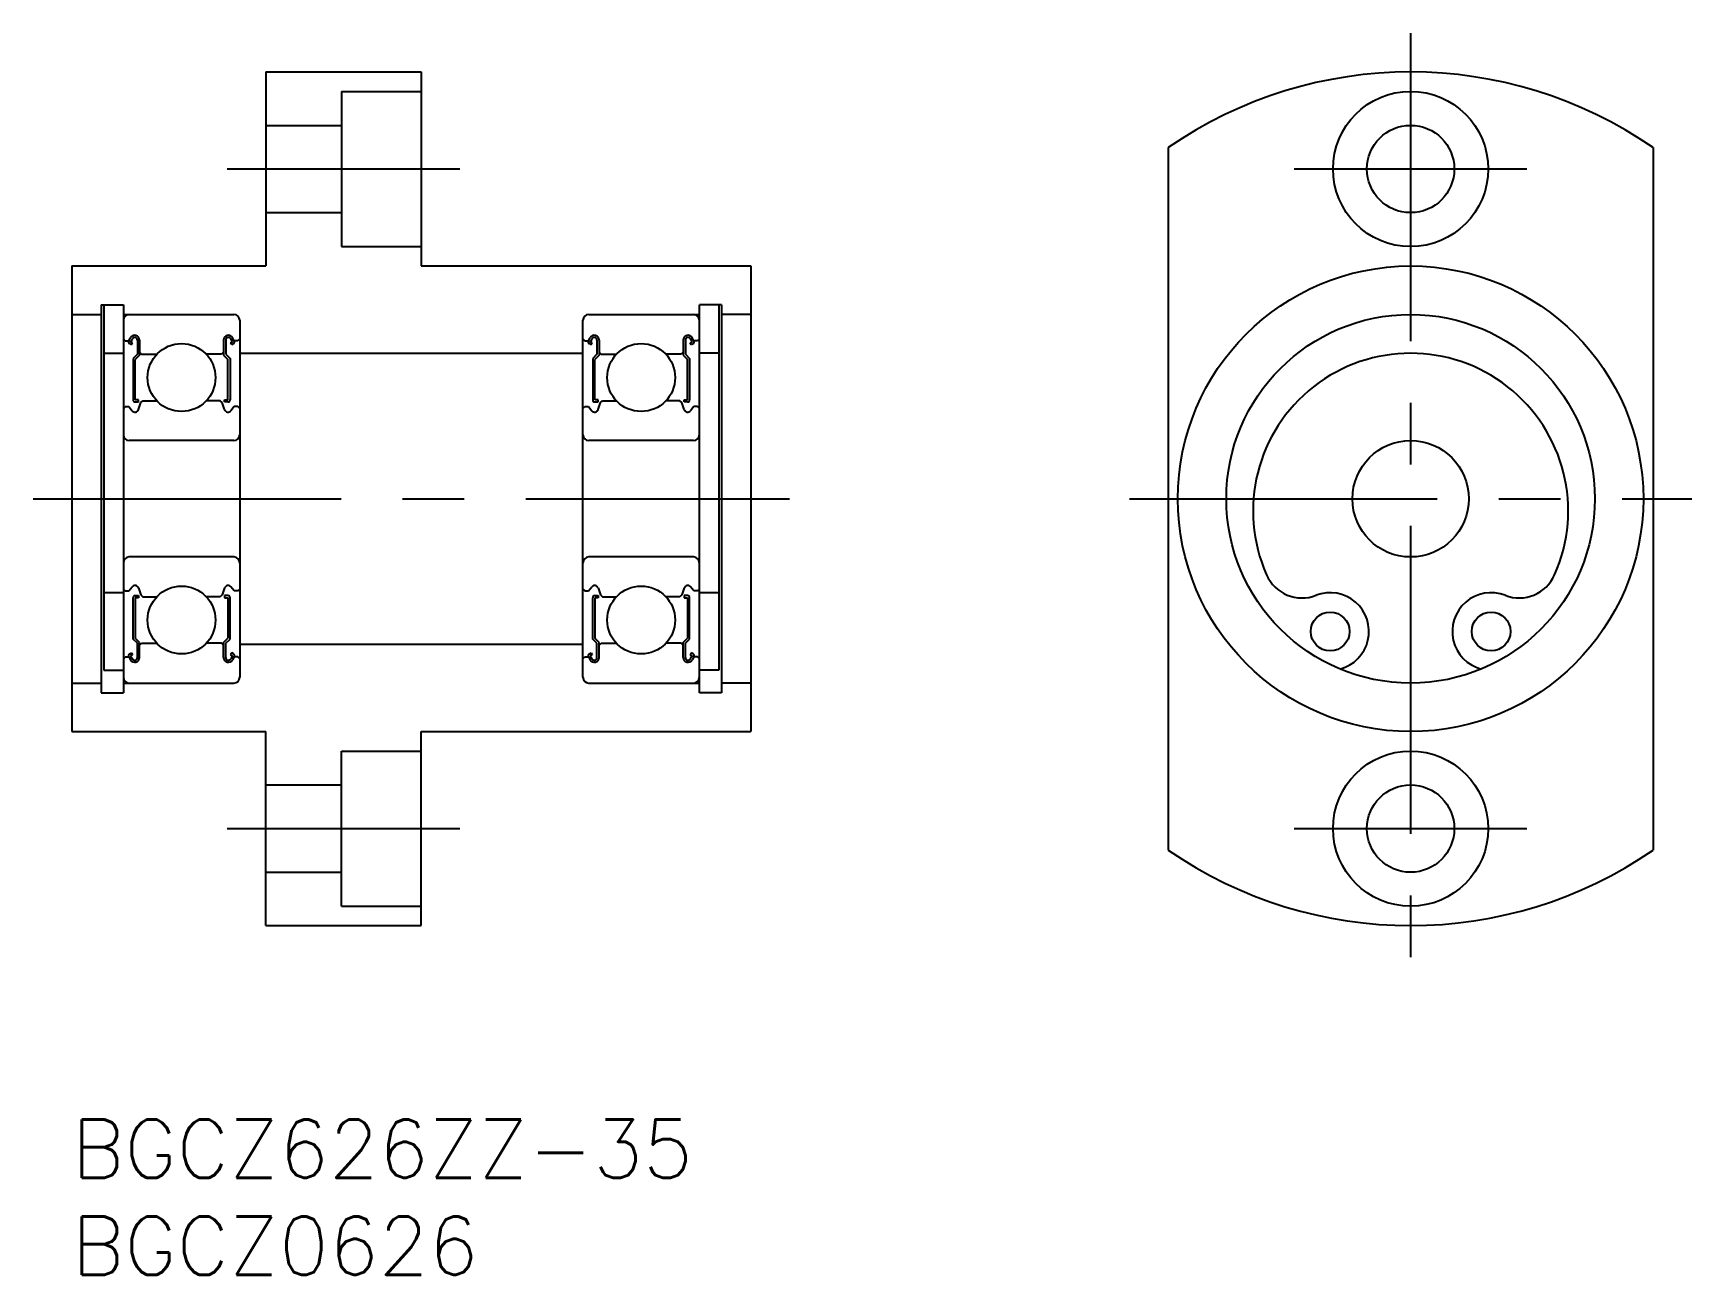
# Model space of a CAD drawing. Extents: x -2 to 83.5, y -8 to 56.
import ezdxf

# ---------------------------------------------------------------- set-up
doc = ezdxf.new("R2010")
doc.units = 0
doc.header["$LTSCALE"] = 0.5
doc.linetypes.add('CENTER', pattern=[50.8, 31.75, -6.35, 6.35, -6.35])
for name, color, linetype in [('MSM_CENTER', 1, 'CENTER'), ('MSM_CONTINUOUS', 7, 'CONTINUOUS'), ('MSM_PART_NUMBER', 7, 'CONTINUOUS')]:
    doc.layers.add(name, color=color, linetype=linetype)
doc.styles.get("Standard").update_dxf_attribs({"font": 'txt.shx', "height": 3, "bigfont": 'bigfont.shx'})

# ---------------------------------------------------------------- blocks, each defined once
blk = doc.blocks.new('*U6')
at = {"layer": 'MSM_PART_NUMBER'}
blk.add_text('BGCZ626ZZ-35', height=3, dxfattribs=at).set_placement((0, -3))
blk = doc.blocks.new('*U7')
at = {"layer": 'MSM_PART_NUMBER'}
blk.add_text('BGCZ0626', height=3, dxfattribs=at).set_placement((0, -8))

msp = doc.modelspace()

# ---------------------------------------------------------------- linework, layer by layer
at = {"layer": 'MSM_CENTER'}
for p, q in [((69.025, 56), (69.025, 8)), ((8, 49), (20, 49)), ((63.025, 49), (75.025, 49)), ((-2, 32), (37, 32)), ((54.525, 32), (83.525, 32)), ((8, 15), (20, 15)), ((63.025, 15), (75.025, 15))]:
    msp.add_line(p, q, dxfattribs=at)
at = {"layer": 'MSM_CONTINUOUS'}
for p, q in [((10, 54), (10, 44)), ((10, 54), (18, 54)), ((12, 54), (12, 54)), ((18, 54), (18, 44)), ((13.9, 53), (13.9, 45)), ((13.9, 53), (18, 53)), ((10, 51.25), (13.9, 51.25)), ((56.525, 50.104), (56.525, 13.896)), ((81.525, 50.104), (81.525, 13.896)), ((10, 46.75), (13.9, 46.75)), ((13.9, 45), (18, 45)), ((0, 44), (0, 20)), ((0, 44), (10, 44)), ((18, 44), (35, 44)), ((35, 44), (35, 20)), ((1.5, 42, 0.5), (2.65, 42, 0.5)), ((1.5, 42), (1.5, 22)), ((1.65, 42), (1.65, 23.161)), ((2.65, 42), (2.65, 22)), ((32.35, 22), (32.35, 42)), ((33.5, 42, 0.5), (32.35, 42, 0.5)), ((33.35, 42), (33.35, 23.161)), ((33.5, 42), (33.5, 22)), ((0, 41.5, 0.5), (1.5, 41.5, 0.5)), ((2.65, 41.5), (8.35, 41.5)), ((8.65, 41.2), (8.65, 22.8)), ((26.35, 22.8), (26.35, 41.2)), ((26.65, 41.5), (32.35, 41.5)), ((35, 41.5, 0.5), (33.5, 41.5, 0.5)), ((2.65, 40.25), (2.75, 40.15)), ((2.928, 40.15), (3.018, 40.303)), ((3.024, 40.094), (3.115, 40.248)), ((8.276, 40.094), (8.185, 40.248)), ((8.372, 40.15), (8.282, 40.303)), ((8.65, 40.25), (8.55, 40.15)), ((26.35, 40.25), (26.45, 40.15)), ((26.628, 40.15), (26.718, 40.303)), ((26.724, 40.094), (26.815, 40.248)), ((31.976, 40.094), (31.885, 40.248)), ((32.072, 40.15), (31.982, 40.303)), ((32.35, 40.25), (32.25, 40.15)), ((1.65, 39.5, 0.5), (2.65, 39.5, 0.5)), ((2.75, 40.15), (2.928, 40.15)), ((2.968, 39.998), (3.065, 39.943)), ((3.12, 40.039), (3.024, 40.094)), ((3.065, 39.943), (3.12, 40.039)), ((3.372, 39.45), (3.15, 39.228)), ((3.483, 39.404), (3.261, 39.182)), ((3.372, 40.179), (3.372, 39.45)), ((3.483, 40.179), (3.483, 39.404)), ((3.483, 39.55), (3.583, 39.45)), ((3.583, 39.45), (4.376, 39.45)), ((7.717, 39.45), (6.924, 39.45)), ((7.817, 39.55), (7.717, 39.45)), ((7.817, 40.179), (7.817, 39.404)), ((7.817, 39.404), (8.039, 39.182)), ((7.928, 40.179), (7.928, 39.45)), ((7.928, 39.45), (8.15, 39.228)), ((8.18, 40.039), (8.276, 40.094)), ((8.235, 39.943), (8.18, 40.039)), ((8.332, 39.998), (8.235, 39.943)), ((8.55, 40.15), (8.372, 40.15)), ((8.65, 39.5), (26.35, 39.5)), ((26.45, 40.15), (26.628, 40.15)), ((26.668, 39.998), (26.765, 39.943)), ((26.82, 40.039), (26.724, 40.094)), ((26.765, 39.943), (26.82, 40.039)), ((27.072, 39.45), (26.85, 39.228)), ((27.183, 39.404), (26.961, 39.182)), ((27.072, 40.179), (27.072, 39.45)), ((27.183, 40.179), (27.183, 39.404)), ((27.183, 39.55), (27.283, 39.45)), ((27.283, 39.45), (28.076, 39.45)), ((31.417, 39.45), (30.624, 39.45)), ((31.517, 39.55), (31.417, 39.45)), ((31.517, 40.179), (31.517, 39.404)), ((31.517, 39.404), (31.739, 39.182)), ((31.628, 40.179), (31.628, 39.45)), ((31.628, 39.45), (31.85, 39.228)), ((31.88, 40.039), (31.976, 40.094)), ((31.935, 39.943), (31.88, 40.039)), ((32.032, 39.998), (31.935, 39.943)), ((32.25, 40.15), (32.072, 40.15)), ((33.35, 39.5, 0.5), (32.35, 39.5, 0.5)), ((3.15, 39.228), (3.15, 37.101)), ((3.261, 37.101), (3.261, 39.182)), ((8.039, 37.101), (8.039, 39.182)), ((8.15, 39.228), (8.15, 37.101)), ((26.85, 39.228), (26.85, 37.101)), ((26.961, 37.101), (26.961, 39.182)), ((31.739, 37.101), (31.739, 39.182)), ((31.85, 39.228), (31.85, 37.101)), ((3.428, 37.101), (3.261, 37.101)), ((3.261, 36.99), (3.428, 36.99)), ((3.428, 36.99), (3.428, 37.101)), ((3.428, 36.597), (3.558, 36.956)), ((3.558, 36.956), (3.658, 37.05)), ((3.658, 37.05), (4.376, 37.05)), ((7.642, 37.05), (6.924, 37.05)), ((7.742, 36.956), (7.642, 37.05)), ((7.872, 36.597), (7.742, 36.956)), ((7.872, 36.99), (7.872, 37.101)), ((7.872, 37.101), (8.039, 37.101)), ((8.039, 36.99), (7.872, 36.99)), ((27.128, 37.101), (26.961, 37.101)), ((26.961, 36.99), (27.128, 36.99)), ((27.128, 36.99), (27.128, 37.101)), ((27.128, 36.597), (27.258, 36.956)), ((27.258, 36.956), (27.358, 37.05)), ((27.358, 37.05), (28.076, 37.05)), ((31.342, 37.05), (30.624, 37.05)), ((31.442, 36.956), (31.342, 37.05)), ((31.572, 36.597), (31.442, 36.956)), ((31.572, 36.99), (31.572, 37.101)), ((31.572, 37.101), (31.739, 37.101)), ((31.739, 36.99), (31.572, 36.99)), ((2.65, 36.65), (2.75, 36.75)), ((2.75, 36.75), (2.928, 36.75)), ((2.928, 36.75), (3.107, 36.531)), ((8.372, 36.75), (8.193, 36.531)), ((8.55, 36.75), (8.372, 36.75)), ((8.65, 36.65), (8.55, 36.75)), ((26.35, 36.65), (26.45, 36.75)), ((26.45, 36.75), (26.628, 36.75)), ((26.628, 36.75), (26.807, 36.531)), ((32.072, 36.75), (31.893, 36.531)), ((32.25, 36.75), (32.072, 36.75)), ((32.35, 36.65), (32.25, 36.75)), ((8.35, 35), (2.95, 35)), ((32.05, 35), (26.65, 35)), ((8.35, 29), (2.95, 29)), ((32.05, 29), (26.65, 29)), ((2.928, 27.25), (3.107, 27.469)), ((3.428, 27.403), (3.558, 27.044)), ((7.872, 27.403), (7.742, 27.044)), ((8.372, 27.25), (8.193, 27.469)), ((26.628, 27.25), (26.807, 27.469)), ((27.128, 27.403), (27.258, 27.044)), ((31.572, 27.403), (31.442, 27.044)), ((32.072, 27.25), (31.893, 27.469)), ((2.65, 27.161), (1.65, 27.161)), ((2.65, 27.35), (2.75, 27.25)), ((2.75, 27.25), (2.928, 27.25)), ((3.15, 24.772), (3.15, 26.899)), ((3.261, 27.01), (3.428, 27.01)), ((3.261, 26.899), (3.261, 24.818)), ((3.428, 26.899), (3.261, 26.899)), ((3.428, 27.01), (3.428, 26.899)), ((3.558, 27.044), (3.658, 26.95)), ((3.658, 26.95), (4.376, 26.95)), ((7.642, 26.95), (6.924, 26.95)), ((7.742, 27.044), (7.642, 26.95)), ((8.039, 27.01), (7.872, 27.01)), ((7.872, 27.01), (7.872, 26.899)), ((7.872, 26.899), (8.039, 26.899)), ((8.039, 26.899), (8.039, 24.818)), ((8.15, 24.772), (8.15, 26.899)), ((8.55, 27.25), (8.372, 27.25)), ((8.65, 27.35), (8.55, 27.25)), ((26.35, 27.35), (26.45, 27.25)), ((26.45, 27.25), (26.628, 27.25)), ((26.85, 24.772), (26.85, 26.899)), ((26.961, 27.01), (27.128, 27.01)), ((26.961, 26.899), (26.961, 24.818)), ((27.128, 26.899), (26.961, 26.899)), ((27.128, 27.01), (27.128, 26.899)), ((27.258, 27.044), (27.358, 26.95)), ((27.358, 26.95), (28.076, 26.95)), ((31.342, 26.95), (30.624, 26.95)), ((31.442, 27.044), (31.342, 26.95)), ((31.739, 27.01), (31.572, 27.01)), ((31.572, 27.01), (31.572, 26.899)), ((31.572, 26.899), (31.739, 26.899)), ((31.739, 26.899), (31.739, 24.818)), ((31.85, 24.772), (31.85, 26.899)), ((32.25, 27.25), (32.072, 27.25)), ((32.35, 27.35), (32.25, 27.25)), ((33.35, 27.161, 0.5), (32.35, 27.161, 0.5)), ((3.483, 24.596), (3.261, 24.818)), ((7.817, 24.596), (8.039, 24.818)), ((27.183, 24.596), (26.961, 24.818)), ((31.517, 24.596), (31.739, 24.818)), ((2.968, 24.002), (3.065, 24.057)), ((3.12, 23.961), (3.024, 23.906)), ((3.065, 24.057), (3.12, 23.961)), ((3.372, 24.55), (3.15, 24.772)), ((3.372, 23.821), (3.372, 24.55)), ((3.483, 23.821), (3.483, 24.596)), ((3.483, 24.45), (3.583, 24.55)), ((3.583, 24.55), (4.376, 24.55)), ((7.717, 24.55), (6.924, 24.55)), ((7.817, 24.45), (7.717, 24.55)), ((7.817, 23.821), (7.817, 24.596)), ((7.928, 24.55), (8.15, 24.772)), ((7.928, 23.821), (7.928, 24.55)), ((8.235, 24.057), (8.18, 23.961)), ((8.18, 23.961), (8.276, 23.906)), ((8.332, 24.002), (8.235, 24.057)), ((8.65, 24.5), (26.35, 24.5)), ((26.668, 24.002), (26.765, 24.057)), ((26.82, 23.961), (26.724, 23.906)), ((26.765, 24.057), (26.82, 23.961)), ((27.072, 24.55), (26.85, 24.772)), ((27.072, 23.821), (27.072, 24.55)), ((27.183, 23.821), (27.183, 24.596)), ((27.183, 24.45), (27.283, 24.55)), ((27.283, 24.55), (28.076, 24.55)), ((31.417, 24.55), (30.624, 24.55)), ((31.517, 24.45), (31.417, 24.55)), ((31.517, 23.821), (31.517, 24.596)), ((31.628, 24.55), (31.85, 24.772)), ((31.628, 23.821), (31.628, 24.55)), ((31.935, 24.057), (31.88, 23.961)), ((31.88, 23.961), (31.976, 23.906)), ((32.032, 24.002), (31.935, 24.057)), ((1.65, 23.161, 0.5), (2.65, 23.161, 0.5)), ((2.65, 23.75), (2.75, 23.85)), ((2.75, 23.85), (2.928, 23.85)), ((2.928, 23.85), (3.018, 23.697)), ((3.024, 23.906), (3.115, 23.752)), ((8.276, 23.906), (8.185, 23.752)), ((8.372, 23.85), (8.282, 23.697)), ((8.55, 23.85), (8.372, 23.85)), ((8.65, 23.75), (8.55, 23.85)), ((26.35, 23.75), (26.45, 23.85)), ((26.45, 23.85), (26.628, 23.85)), ((26.628, 23.85), (26.718, 23.697)), ((26.724, 23.906), (26.815, 23.752)), ((31.976, 23.906), (31.885, 23.752)), ((32.072, 23.85), (31.982, 23.697)), ((32.25, 23.85), (32.072, 23.85)), ((32.35, 23.75), (32.25, 23.85)), ((33.35, 23.161, 0.5), (32.35, 23.161, 0.5)), ((0, 22.5, 0.5), (1.5, 22.5, 0.5)), ((2.65, 22.5), (8.35, 22.5)), ((26.65, 22.5), (32.35, 22.5)), ((35, 22.5, 0.5), (33.5, 22.5, 0.5)), ((1.5, 22, 0.5), (2.65, 22, 0.5)), ((33.5, 22, 0.5), (32.35, 22, 0.5)), ((0, 20), (10, 20)), ((10, 10), (10, 20)), ((18, 20), (35, 20)), ((18, 10), (18, 20)), ((13.9, 11), (13.9, 19)), ((13.9, 19), (18, 19)), ((10, 17.25), (13.9, 17.25)), ((10, 12.75), (13.9, 12.75)), ((13.9, 11), (18, 11)), ((10, 10), (18, 10))]:
    msp.add_line(p, q, dxfattribs=at)
for centre, radius in [((69.025, 49), 4), ((69.025, 49), 2.25), ((69.025, 32), 12), ((69.025, 32), 9.5), ((5.65, 38.25), 1.75), ((29.35, 38.25), 1.75), ((69.025, 32), 3), ((5.65, 25.75), 1.75), ((29.35, 25.75), 1.75), ((64.875, 25.161), 1), ((73.175, 25.161), 1), ((69.025, 15), 4), ((69.025, 15), 2.25)]:
    msp.add_circle(centre, radius, dxfattribs=at)
at = {"layer": 'MSM_CONTINUOUS', "color": 7, "linetype": 'CONTINUOUS'}
msp.add_circle((69.025, 32), 12, dxfattribs=at)
at = {"layer": 'MSM_CONTINUOUS'}
for centre, radius, start, end in [((69.025, 32), 22, 55.37646, 124.62354), ((2.95, 41.2), 0.3, 90, 180), ((8.35, 41.2), 0.3, 0, 90), ((26.65, 41.2), 0.3, 90, 180), ((32.05, 41.2), 0.3, 0, 90), ((3.234, 40.179), 0.249, 0.00178, 149.99397), ((3.234, 40.179), 0.138, 0.00344, 149.99142), ((8.066, 40.179), 0.249, 30.00603, 179.99822), ((8.066, 40.179), 0.138, 30.00858, 179.99656), ((26.934, 40.179), 0.249, 0.00178, 149.99397), ((26.934, 40.179), 0.138, 0.00344, 149.99142), ((31.766, 40.179), 0.249, 30.00603, 179.99822), ((31.766, 40.179), 0.138, 30.00858, 179.99656), ((3.024, 40.094), 0.111, 149.98255, 240.02496), ((8.276, 40.094), 0.111, 299.97504, 30.01745), ((26.724, 40.094), 0.111, 149.98255, 240.02496), ((31.976, 40.094), 0.111, 299.97504, 30.01745), ((69.025, 31.375), 8.125, 336.05719, 203.94281), ((3.261, 37.101), 0.111, 180.00005, 270.00003), ((8.039, 37.101), 0.111, 269.99997, 359.99995), ((26.961, 37.101), 0.111, 180.00005, 270.00003), ((31.739, 37.101), 0.111, 269.99997, 359.99995), ((3.249, 36.651), 0.186, 220.0002, 343.15268), ((8.051, 36.651), 0.186, 196.84732, 319.9998), ((26.949, 36.651), 0.186, 220.0002, 343.15268), ((31.751, 36.651), 0.186, 196.84732, 319.9998), ((2.95, 35.3), 0.3, 180, 270), ((8.35, 35.3), 0.3, 270, 0), ((26.65, 35.3), 0.3, 180, 270), ((32.05, 35.3), 0.3, 270, 0), ((2.95, 28.7), 0.3, 90, 180), ((8.35, 28.7), 0.3, 0, 90), ((26.65, 28.7), 0.3, 90, 180), ((32.05, 28.7), 0.3, 0, 90), ((3.249, 27.349), 0.186, 16.84732, 139.9998), ((8.051, 27.349), 0.186, 40.0002, 163.15268), ((26.949, 27.349), 0.186, 16.84732, 139.9998), ((31.751, 27.349), 0.186, 40.0002, 163.15268), ((63.427, 28.889), 2, 203.94281, 291.2223), ((74.623, 28.889), 2, 248.7777, 336.05719), ((3.261, 26.899), 0.111, 89.99997, 179.99995), ((8.039, 26.899), 0.111, 0.00005, 90.00003), ((26.961, 26.899), 0.111, 89.99997, 179.99995), ((31.739, 26.899), 0.111, 0.00005, 90.00003), ((64.875, 25.161), 2, 284.69943, 111.2223), ((73.175, 25.161), 2, 68.7777, 255.30057), ((3.024, 23.906), 0.111, 119.97504, 210.01745), ((8.276, 23.906), 0.111, 329.98255, 60.02496), ((26.724, 23.906), 0.111, 119.97504, 210.01745), ((31.976, 23.906), 0.111, 329.98255, 60.02496), ((3.234, 23.821), 0.249, 210.00603, 359.99822), ((3.234, 23.821), 0.138, 210.00858, 359.99656), ((8.066, 23.821), 0.249, 180.00178, 329.99397), ((8.066, 23.821), 0.138, 180.00344, 329.99142), ((26.934, 23.821), 0.249, 210.00603, 359.99822), ((26.934, 23.821), 0.138, 210.00858, 359.99656), ((31.766, 23.821), 0.249, 180.00178, 329.99397), ((31.766, 23.821), 0.138, 180.00344, 329.99142), ((2.95, 22.8), 0.3, 180, 270), ((8.35, 22.8), 0.3, 270, 0), ((26.65, 22.8), 0.3, 180, 270), ((32.05, 22.8), 0.3, 270, 0), ((69.025, 32), 22, 235.37646, 304.62354)]:
    msp.add_arc(centre, radius, start, end, dxfattribs=at)

# ---------------------------------------------------------------- block references
for name in ['*U6', '*U7']:
    msp.add_blockref(name, (0, 0), dxfattribs=at)

doc.saveas('drawing.dxf')
